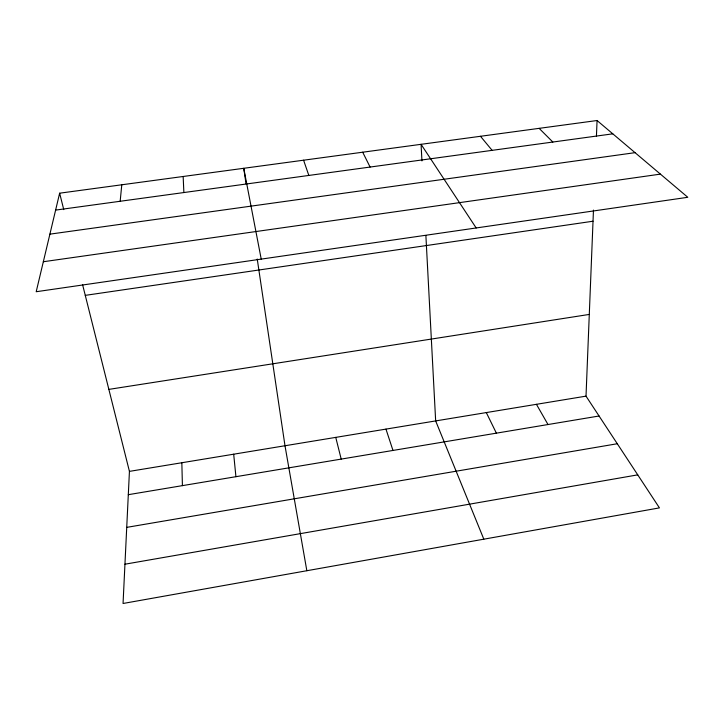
<?xml version="1.0" encoding="UTF-8"?>
<svg xmlns="http://www.w3.org/2000/svg" width="724" height="724" viewBox="0 0 724 724"><rect width="100%" height="100%" fill="white"/><g stroke="black" fill="none" stroke-linecap="round" stroke-linejoin="round"><path stroke-width="1.09" d="M82.563 284.577L129.433 471.378L123.053 603.481L659.446 507.886L586.015 396.146L593.472 210.087M596.431 136.257L597.065 120.519L59.64 193.19L36.2 291.727L687.8 197.29L597.065 120.519M120.166 201.263L121.786 184.792M124.944 564.204L637.744 474.863M126.727 527.371L617.291 443.74M128.302 494.682L599.056 416.001M129.433 471.378L586.015 396.146M108.862 389.385L589.291 314.424M85.269 295.365L593.028 221.218M43.331 261.735L660.424 174.122M49.893 234.151L635.057 152.664M55.612 210.105L612.794 133.831M539.136 128.356L552.846 142.04M480.474 136.284L492.121 150.348M476.175 227.96L421.078 144.32L421.947 160.918M536.43 404.318L548.005 424.536M362.697 152.212L370.1 167.054M486.311 412.58L496.383 433.16M483.822 539.181L435.658 420.925L425.884 235.481M303.591 160.203L308.831 175.443M385.964 429.115L392.978 450.446M335.746 437.387L341.203 459.097M59.64 193.19L63.757 209.616M261.219 259.111L243.753 168.294L246.06 183.869M306.84 570.72L284.994 445.749L257.237 259.029M233.689 454.201L235.924 476.7M183.154 176.493L183.878 192.548M181.842 462.745L182.412 485.641"/></g></svg>
